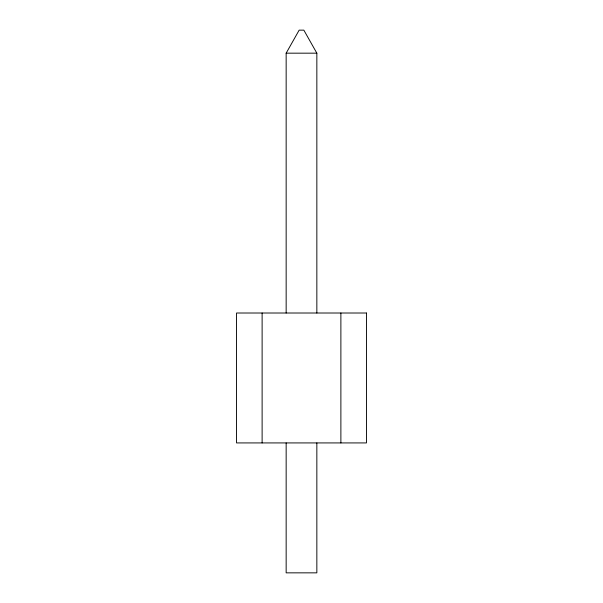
<?xml version="1.0" encoding="UTF-8"?>
<svg xmlns="http://www.w3.org/2000/svg" width="603" height="603" viewBox="0 0 603 603"><rect width="100%" height="100%" fill="white"/><g stroke="black" fill="none" stroke-linecap="round" stroke-linejoin="round"><path stroke-width="0.9" d="M286.154 313.01L286.154 53.17L299.148 30.15L303.852 30.15L316.846 53.17L316.846 313.01M286.154 53.17L316.846 53.17M340.883 313.01L340.883 442.926M316.846 442.926L316.846 572.85L286.154 572.85L286.154 442.926M262.117 313.01L262.117 442.926M366.458 313.01L236.542 313.01L236.542 442.926L366.458 442.926L366.458 313.01"/></g></svg>
